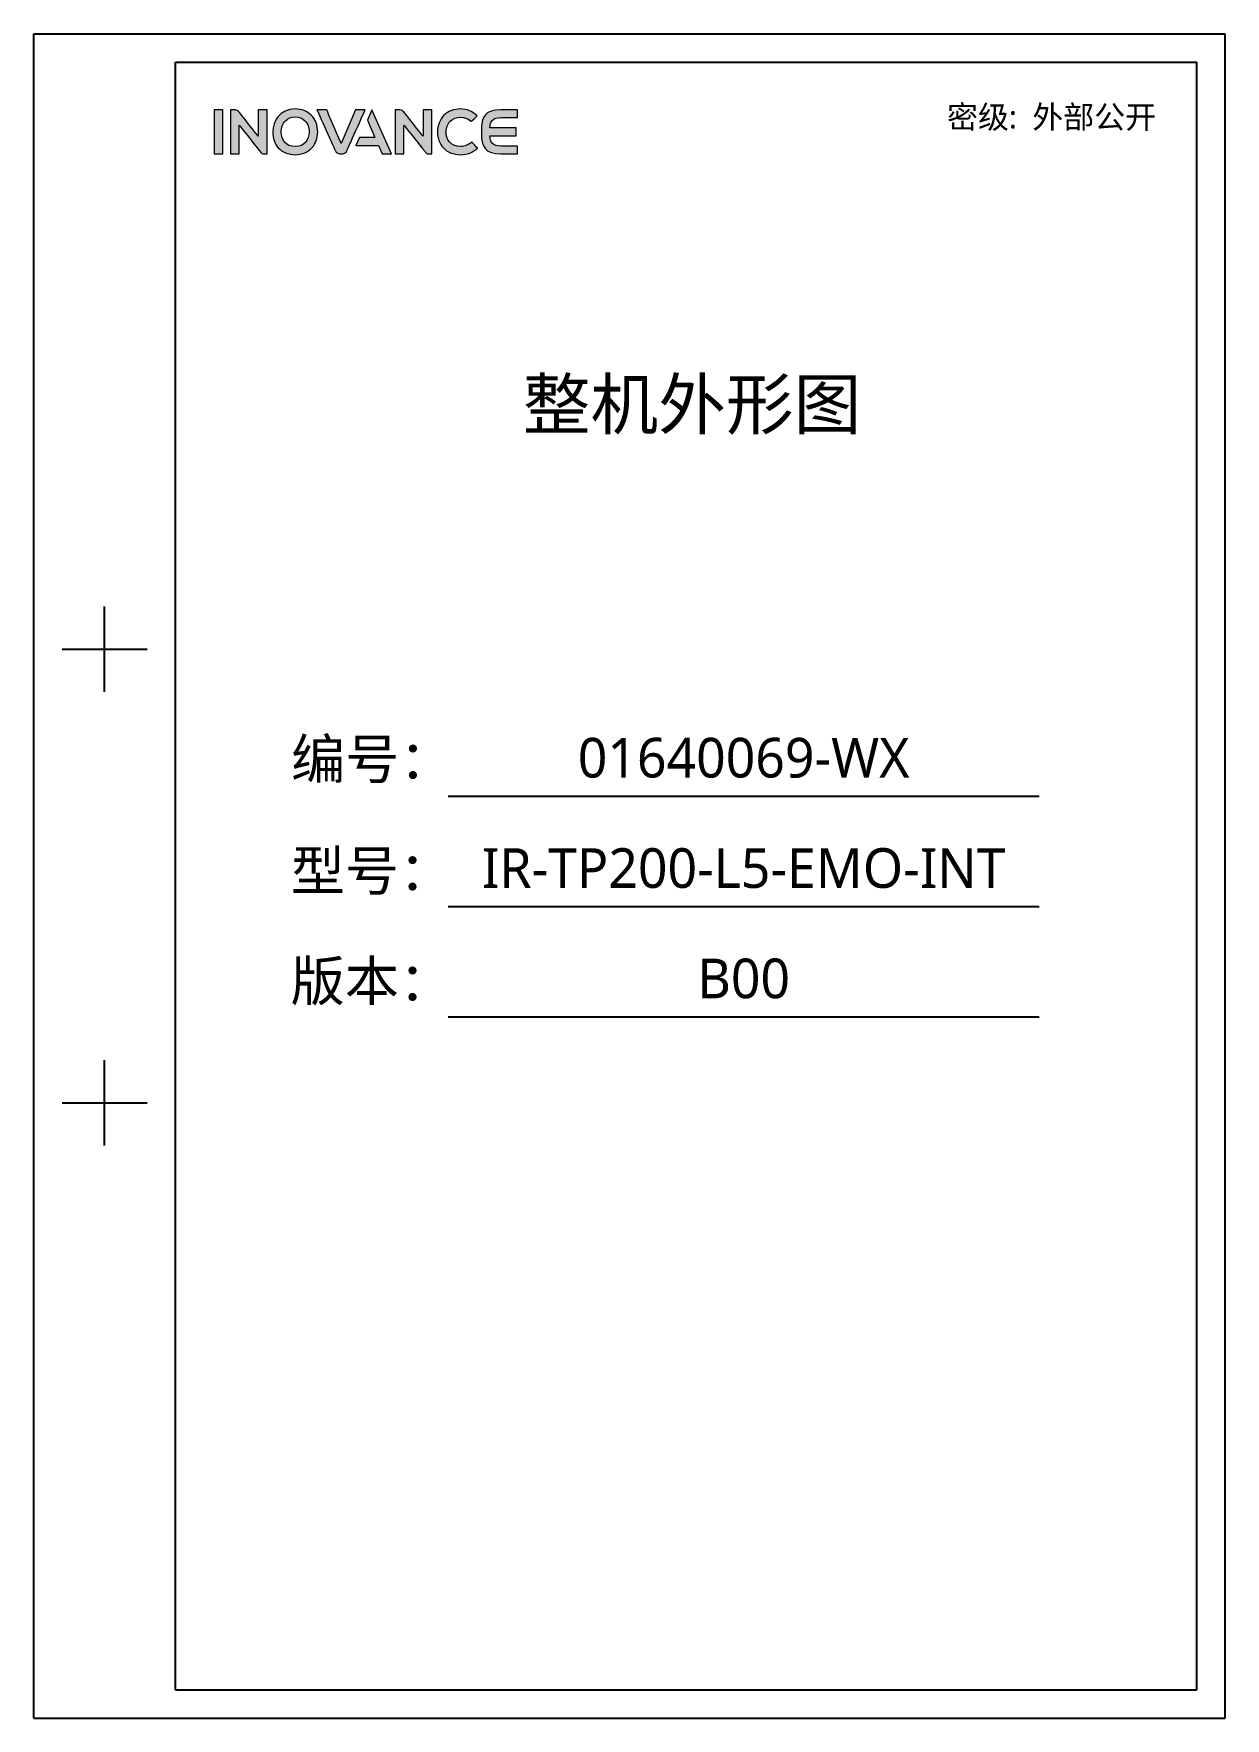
# Model space of a CAD drawing. Header units: millimetres. Extents: x 7426 to 8300, y 123 to 421.
# Drawn here: x 7426 to 7636, y 123.2 to 420.3 of the extents above; entities that cross this region are included whole.
import ezdxf
from ezdxf.enums import TextEntityAlignment as Align

# ---------------------------------------------------------------- set-up
doc = ezdxf.new("R2010")
doc.units = ezdxf.units.MM
doc.layers.add('logo-蓝色', color=7, linetype='Continuous', true_color=0x008ccf)
doc.layers.add('多重引线', color=7, linetype='Continuous')
doc.layers.add('模板', color=7, linetype='Continuous')
doc.styles.add('微软雅黑', font='msyh.ttc')

# ---------------------------------------------------------------- blocks, each defined once
blk = doc.blocks.new('封面')
at = {"layer": 'logo-蓝色'}
h = blk.add_hatch(color=256, dxfattribs=at)
h.dxf.hatch_style = 1
edge = h.paths.add_edge_path(flags=16)
edge.add_spline(control_points=[(7470.34, 404.95), (7470.77, 405.4), (7471.36, 405.62), (7472.07, 405.62), (7472.07, 405.62), (7472.78, 405.62), (7473.36, 405.4), (7473.79, 404.96), (7473.79, 404.96), (7474.27, 404.48), (7474.53, 403.74), (7474.52, 402.95), (7474.52, 402.95), (7474.5, 401.71), (7473.85, 400.39), (7472.07, 400.39), (7472.07, 400.39), (7470.31, 400.39), (7469.64, 401.7), (7469.61, 402.94), (7469.61, 402.94), (7469.59, 403.72), (7469.86, 404.46), (7470.34, 404.95)], knot_values=[0, 0, 0, 0, 0.166667, 0.166667, 0.166667, 0.166667, 0.333333, 0.333333, 0.333333, 0.333333, 0.5, 0.5, 0.5, 0.5, 0.666667, 0.666667, 0.666667, 0.666667, 0.833333, 0.833333, 0.833333, 0.833333, 1, 1, 1, 1], degree=3, periodic=0)
edge = h.paths.add_edge_path()
edge.add_spline(control_points=[(7472.07, 407.03), (7469.34, 407.03), (7468.1, 404.92), (7468.1, 402.96), (7468.1, 402.96), (7468.1, 401.89), (7468.44, 400.91), (7469.07, 400.2), (7469.07, 400.2), (7469.78, 399.4), (7470.82, 398.97), (7472.07, 398.97), (7472.07, 398.97), (7473.32, 398.97), (7474.36, 399.4), (7475.07, 400.22), (7475.07, 400.22), (7475.68, 400.93), (7476.03, 401.91), (7476.04, 402.97), (7476.04, 402.97), (7476.05, 404.11), (7475.64, 405.19), (7474.9, 405.93), (7474.9, 405.93), (7474.19, 406.65), (7473.21, 407.03), (7472.07, 407.03)], knot_values=[0, 0, 0, 0, 0.142857, 0.142857, 0.142857, 0.142857, 0.285714, 0.285714, 0.285714, 0.285714, 0.428571, 0.428571, 0.428571, 0.428571, 0.571429, 0.571429, 0.571429, 0.571429, 0.714286, 0.714286, 0.714286, 0.714286, 0.857143, 0.857143, 0.857143, 0.857143, 1, 1, 1, 1], degree=3, periodic=0)
h = blk.add_hatch(color=256, dxfattribs=at)
h.dxf.hatch_style = 1
edge = h.paths.add_edge_path()
edge.add_spline(control_points=[(7503.14, 401.18), (7502.67, 400.71), (7501.95, 400.42), (7501.25, 400.42), (7501.25, 400.42), (7499.37, 400.42), (7498.68, 401.73), (7498.67, 402.96), (7498.67, 402.96), (7498.67, 403.7), (7498.93, 404.39), (7499.4, 404.86), (7499.4, 404.86), (7499.85, 405.32), (7500.5, 405.56), (7501.25, 405.56), (7501.25, 405.56), (7501.95, 405.56), (7502.6, 405.31), (7503.06, 404.85), (7503.06, 404.85), (7503.06, 404.85), (7503.1, 404.82), (7503.1, 404.82), (7503.1, 404.82), (7503.1, 404.82), (7504.13, 405.82), (7504.13, 405.82), (7504.13, 405.82), (7504.13, 405.82), (7504.09, 405.85), (7504.09, 405.85), (7504.09, 405.85), (7503.31, 406.62), (7502.33, 407.03), (7501.25, 407.03), (7501.25, 407.03), (7500.05, 407.03), (7499.03, 406.64), (7498.3, 405.91), (7498.3, 405.91), (7497.57, 405.17), (7497.15, 404.1), (7497.16, 402.96), (7497.16, 402.96), (7497.16, 401.89), (7497.51, 400.91), (7498.13, 400.21), (7498.13, 400.21), (7498.86, 399.4), (7499.94, 398.97), (7501.25, 398.97), (7501.25, 398.97), (7502.41, 398.97), (7503.43, 399.37), (7504.19, 400.12), (7504.19, 400.12), (7504.19, 400.12), (7504.22, 400.15), (7504.22, 400.15), (7504.22, 400.15), (7504.22, 400.15), (7503.18, 401.21), (7503.18, 401.21), (7503.18, 401.21), (7503.18, 401.21), (7503.14, 401.18), (7503.14, 401.18)], knot_values=[0, 0, 0, 0, 0.058824, 0.058824, 0.058824, 0.058824, 0.117647, 0.117647, 0.117647, 0.117647, 0.176471, 0.176471, 0.176471, 0.176471, 0.235294, 0.235294, 0.235294, 0.235294, 0.294118, 0.294118, 0.294118, 0.294118, 0.352941, 0.352941, 0.352941, 0.352941, 0.411765, 0.411765, 0.411765, 0.411765, 0.470588, 0.470588, 0.470588, 0.470588, 0.529412, 0.529412, 0.529412, 0.529412, 0.588235, 0.588235, 0.588235, 0.588235, 0.647059, 0.647059, 0.647059, 0.647059, 0.705882, 0.705882, 0.705882, 0.705882, 0.764706, 0.764706, 0.764706, 0.764706, 0.823529, 0.823529, 0.823529, 0.823529, 0.882353, 0.882353, 0.882353, 0.882353, 0.941176, 0.941176, 0.941176, 0.941176, 1, 1, 1, 1], degree=3, periodic=0)
h = blk.add_hatch(color=256, dxfattribs=at)
h.dxf.hatch_style = 1
edge = h.paths.add_edge_path()
edge.add_spline(control_points=[(7457.76, 399.14), (7457.76, 399.14), (7459.29, 399.14), (7459.29, 399.14), (7459.29, 399.14), (7459.29, 399.14), (7459.29, 406.87), (7459.29, 406.87), (7459.29, 406.87), (7459.29, 406.87), (7457.76, 406.87), (7457.76, 406.87), (7457.76, 406.87), (7457.76, 406.87), (7457.76, 399.14), (7457.76, 399.14)], knot_values=[0, 0, 0, 0, 0.25, 0.25, 0.25, 0.25, 0.5, 0.5, 0.5, 0.5, 0.75, 0.75, 0.75, 0.75, 1, 1, 1, 1], degree=3, periodic=1)
h = blk.add_hatch(color=256, dxfattribs=at)
h.dxf.hatch_style = 1
edge = h.paths.add_edge_path()
edge.add_spline(control_points=[(7465.57, 406.87), (7465.57, 406.87), (7465.57, 402.22), (7465.57, 402.22), (7465.57, 402.22), (7465.57, 402.22), (7462.15, 406.53), (7462.15, 406.53), (7462.15, 406.53), (7462, 406.73), (7461.76, 406.86), (7461.49, 406.86), (7461.49, 406.86), (7461.49, 406.86), (7460.66, 406.86), (7460.66, 406.86), (7460.66, 406.86), (7460.66, 406.86), (7460.66, 399.13), (7460.66, 399.13), (7460.66, 399.13), (7460.66, 399.13), (7462.19, 399.13), (7462.19, 399.13), (7462.19, 399.13), (7462.19, 399.13), (7462.19, 404.19), (7462.19, 404.19), (7462.19, 404.19), (7462.19, 404.19), (7466.02, 399.36), (7466.02, 399.36), (7466.02, 399.36), (7466.13, 399.22), (7466.31, 399.13), (7466.5, 399.13), (7466.5, 399.13), (7466.5, 399.13), (7467.1, 399.13), (7467.1, 399.13), (7467.1, 399.13), (7467.1, 399.13), (7467.1, 406.87), (7467.1, 406.87), (7467.1, 406.87), (7467.1, 406.87), (7465.57, 406.87), (7465.57, 406.87)], knot_values=[0, 0, 0, 0, 0.083333, 0.083333, 0.083333, 0.083333, 0.166667, 0.166667, 0.166667, 0.166667, 0.25, 0.25, 0.25, 0.25, 0.333333, 0.333333, 0.333333, 0.333333, 0.416667, 0.416667, 0.416667, 0.416667, 0.5, 0.5, 0.5, 0.5, 0.583333, 0.583333, 0.583333, 0.583333, 0.666667, 0.666667, 0.666667, 0.666667, 0.75, 0.75, 0.75, 0.75, 0.833333, 0.833333, 0.833333, 0.833333, 0.916667, 0.916667, 0.916667, 0.916667, 1, 1, 1, 1], degree=3, periodic=1)
h = blk.add_hatch(color=256, dxfattribs=at)
h.dxf.hatch_style = 1
edge = h.paths.add_edge_path()
edge.add_spline(control_points=[(7482.69, 406.87), (7482.69, 406.87), (7480.16, 400.96), (7480.16, 400.96), (7480.16, 400.96), (7480.16, 400.96), (7477.63, 406.87), (7477.63, 406.87), (7477.63, 406.87), (7477.63, 406.87), (7475.91, 406.87), (7475.91, 406.87), (7475.91, 406.87), (7475.91, 406.87), (7479.16, 399.63), (7479.16, 399.63), (7479.16, 399.63), (7479.29, 399.34), (7479.58, 399.14), (7479.92, 399.14), (7479.92, 399.14), (7479.92, 399.14), (7479.92, 399.14), (7479.92, 399.14), (7479.92, 399.14), (7479.92, 399.14), (7480.39, 399.14), (7480.39, 399.14), (7480.39, 399.14), (7480.39, 399.14), (7480.4, 399.14), (7480.4, 399.14), (7480.4, 399.14), (7480.74, 399.14), (7481.03, 399.34), (7481.16, 399.63), (7481.16, 399.63), (7481.16, 399.63), (7484.41, 406.87), (7484.41, 406.87), (7484.41, 406.87), (7484.41, 406.87), (7482.69, 406.87), (7482.69, 406.87)], knot_values=[0, 0, 0, 0, 0.090909, 0.090909, 0.090909, 0.090909, 0.181818, 0.181818, 0.181818, 0.181818, 0.272727, 0.272727, 0.272727, 0.272727, 0.363636, 0.363636, 0.363636, 0.363636, 0.454545, 0.454545, 0.454545, 0.454545, 0.545455, 0.545455, 0.545455, 0.545455, 0.636364, 0.636364, 0.636364, 0.636364, 0.727273, 0.727273, 0.727273, 0.727273, 0.818182, 0.818182, 0.818182, 0.818182, 0.909091, 0.909091, 0.909091, 0.909091, 1, 1, 1, 1], degree=3, periodic=1)
h = blk.add_hatch(color=256, dxfattribs=at)
h.dxf.hatch_style = 1
edge = h.paths.add_edge_path()
edge.add_spline(control_points=[(7485.6, 406.87), (7485.6, 406.87), (7484.79, 405.07), (7484.79, 405.07), (7484.79, 405.07), (7484.79, 405.07), (7486.12, 402.01), (7486.12, 402.01), (7486.12, 402.01), (7486.12, 402.01), (7483.42, 402.01), (7483.42, 402.01), (7483.42, 402.01), (7483.42, 402.01), (7482.77, 400.57), (7482.77, 400.57), (7482.77, 400.57), (7482.77, 400.57), (7486.74, 400.57), (7486.74, 400.57), (7486.74, 400.57), (7486.74, 400.57), (7487.39, 399.14), (7487.39, 399.14), (7487.39, 399.14), (7487.39, 399.14), (7489.07, 399.14), (7489.07, 399.14), (7489.07, 399.14), (7489.07, 399.14), (7485.6, 406.87), (7485.6, 406.87)], knot_values=[0, 0, 0, 0, 0.125, 0.125, 0.125, 0.125, 0.25, 0.25, 0.25, 0.25, 0.375, 0.375, 0.375, 0.375, 0.5, 0.5, 0.5, 0.5, 0.625, 0.625, 0.625, 0.625, 0.75, 0.75, 0.75, 0.75, 0.875, 0.875, 0.875, 0.875, 1, 1, 1, 1], degree=3, periodic=1)
h = blk.add_hatch(color=256, dxfattribs=at)
h.dxf.hatch_style = 1
edge = h.paths.add_edge_path()
edge.add_spline(control_points=[(7494.62, 406.87), (7494.62, 406.87), (7494.62, 402.22), (7494.62, 402.22), (7494.62, 402.22), (7494.62, 402.22), (7491.2, 406.53), (7491.2, 406.53), (7491.2, 406.53), (7491.05, 406.73), (7490.81, 406.86), (7490.54, 406.86), (7490.54, 406.86), (7490.54, 406.86), (7489.71, 406.86), (7489.71, 406.86), (7489.71, 406.86), (7489.71, 406.86), (7489.71, 399.13), (7489.71, 399.13), (7489.71, 399.13), (7489.71, 399.13), (7491.24, 399.13), (7491.24, 399.13), (7491.24, 399.13), (7491.24, 399.13), (7491.24, 404.19), (7491.24, 404.19), (7491.24, 404.19), (7491.24, 404.19), (7495.07, 399.36), (7495.07, 399.36), (7495.07, 399.36), (7495.18, 399.22), (7495.36, 399.13), (7495.55, 399.13), (7495.55, 399.13), (7495.55, 399.13), (7496.15, 399.13), (7496.15, 399.13), (7496.15, 399.13), (7496.15, 399.13), (7496.15, 406.87), (7496.15, 406.87), (7496.15, 406.87), (7496.15, 406.87), (7494.62, 406.87), (7494.62, 406.87)], knot_values=[0, 0, 0, 0, 0.083333, 0.083333, 0.083333, 0.083333, 0.166667, 0.166667, 0.166667, 0.166667, 0.25, 0.25, 0.25, 0.25, 0.333333, 0.333333, 0.333333, 0.333333, 0.416667, 0.416667, 0.416667, 0.416667, 0.5, 0.5, 0.5, 0.5, 0.583333, 0.583333, 0.583333, 0.583333, 0.666667, 0.666667, 0.666667, 0.666667, 0.75, 0.75, 0.75, 0.75, 0.833333, 0.833333, 0.833333, 0.833333, 0.916667, 0.916667, 0.916667, 0.916667, 1, 1, 1, 1], degree=3, periodic=1)
h = blk.add_hatch(color=256, dxfattribs=at)
h.dxf.hatch_style = 1
edge = h.paths.add_edge_path()
edge.add_spline(control_points=[(7508.37, 405.52), (7508.37, 405.52), (7511.26, 405.52), (7511.26, 405.52), (7511.26, 405.52), (7511.26, 405.52), (7511.26, 406.87), (7511.26, 406.87), (7511.26, 406.87), (7511.26, 406.87), (7508.33, 406.87), (7508.33, 406.87), (7508.33, 406.87), (7505.63, 406.87), (7504.89, 405.84), (7504.89, 403.1), (7504.89, 403.1), (7504.89, 403.1), (7504.89, 403), (7504.89, 403), (7504.89, 403), (7504.89, 403), (7504.89, 403), (7504.89, 403), (7504.89, 403), (7504.89, 403), (7504.89, 403), (7504.89, 403), (7504.89, 403), (7504.89, 403), (7504.89, 403), (7504.89, 403), (7504.89, 403), (7504.89, 403), (7504.89, 402.9), (7504.89, 402.9), (7504.89, 402.9), (7504.89, 400.16), (7505.63, 399.13), (7508.33, 399.13), (7508.33, 399.13), (7508.33, 399.13), (7511.26, 399.13), (7511.26, 399.13), (7511.26, 399.13), (7511.26, 399.13), (7511.26, 400.48), (7511.26, 400.48), (7511.26, 400.48), (7511.26, 400.48), (7508.37, 400.48), (7508.37, 400.48), (7508.37, 400.48), (7507.65, 400.48), (7507.12, 400.61), (7506.79, 400.98), (7506.79, 400.98), (7506.53, 401.27), (7506.41, 401.74), (7506.38, 402.28), (7506.38, 402.28), (7506.38, 402.28), (7511.01, 402.28), (7511.01, 402.28), (7511.01, 402.28), (7511.01, 402.28), (7511.01, 403), (7511.01, 403), (7511.01, 403), (7511.01, 403), (7511.01, 403.72), (7511.01, 403.72), (7511.01, 403.72), (7511.01, 403.72), (7506.38, 403.72), (7506.38, 403.72), (7506.38, 403.72), (7506.41, 404.26), (7506.53, 404.72), (7506.79, 405.02), (7506.79, 405.02), (7507.12, 405.39), (7507.65, 405.52), (7508.37, 405.52)], knot_values=[0, 0, 0, 0, 0.047619, 0.047619, 0.047619, 0.047619, 0.095238, 0.095238, 0.095238, 0.095238, 0.142857, 0.142857, 0.142857, 0.142857, 0.190476, 0.190476, 0.190476, 0.190476, 0.238095, 0.238095, 0.238095, 0.238095, 0.285714, 0.285714, 0.285714, 0.285714, 0.333333, 0.333333, 0.333333, 0.333333, 0.380952, 0.380952, 0.380952, 0.380952, 0.428571, 0.428571, 0.428571, 0.428571, 0.47619, 0.47619, 0.47619, 0.47619, 0.52381, 0.52381, 0.52381, 0.52381, 0.571429, 0.571429, 0.571429, 0.571429, 0.619048, 0.619048, 0.619048, 0.619048, 0.666667, 0.666667, 0.666667, 0.666667, 0.714286, 0.714286, 0.714286, 0.714286, 0.761905, 0.761905, 0.761905, 0.761905, 0.809524, 0.809524, 0.809524, 0.809524, 0.857143, 0.857143, 0.857143, 0.857143, 0.904762, 0.904762, 0.904762, 0.904762, 0.952381, 0.952381, 0.952381, 0.952381, 1, 1, 1, 1], degree=3, periodic=0)
at = {"linetype": 'Continuous'}
for p, q in [((7425.97, 420.31), (7636.03, 420.31)), ((7425.97, 123.22), (7425.97, 420.31)), ((7636.03, 123.22), (7636.03, 420.31)), ((7450.98, 415.3), (7631.03, 415.3)), ((7450.98, 128.22), (7450.98, 415.3)), ((7631.03, 128.22), (7631.03, 415.3)), ((7438.48, 304.27), (7438.48, 319.28)), ((7430.98, 311.78), (7445.98, 311.78)), ((7499.01, 285.86), (7603.25, 285.86)), ((7499.01, 266.4), (7603.25, 266.4)), ((7499.01, 246.94), (7603.25, 246.94)), ((7438.48, 224.25), (7438.48, 239.26)), ((7430.98, 231.75), (7445.98, 231.75)), ((7450.98, 128.22), (7631.03, 128.22)), ((7425.97, 123.22), (7636.03, 123.22))]:
    blk.add_line(p, q, dxfattribs=at)
at = {"layer": 'logo-蓝色', "lineweight": 9}
for points in [[(7472.07, 407.03), (7469.34, 407.03), (7468.1, 404.92), (7468.1, 402.96)], [(7465.57, 406.87), (7465.57, 406.87), (7465.57, 402.22), (7465.57, 402.22)], [(7470.34, 404.95), (7470.77, 405.4), (7471.36, 405.62), (7472.07, 405.62)], [(7482.69, 406.87), (7482.69, 406.87), (7480.16, 400.96), (7480.16, 400.96)], [(7485.6, 406.87), (7485.6, 406.87), (7484.79, 405.07), (7484.79, 405.07)], [(7494.62, 406.87), (7494.62, 406.87), (7494.62, 402.22), (7494.62, 402.22)], [(7508.37, 405.52), (7508.37, 405.52), (7511.26, 405.52), (7511.26, 405.52)], [(7457.76, 399.14), (7457.76, 399.14), (7459.29, 399.14), (7459.29, 399.14)]]:
    blk.add_open_spline(points, degree=3, dxfattribs=at)
for points, knots in [([(7474.9, 405.93), (7474.9, 405.93), (7474.19, 406.65), (7473.21, 407.03), (7472.07, 407.03)], [0.8571429, 0.8571429, 0.8571429, 0.8571429, 0.8571429, 1, 1, 1, 1]), ([(7504.09, 405.85), (7504.09, 405.85), (7503.31, 406.62), (7502.33, 407.03), (7501.25, 407.03), (7501.25, 407.03), (7500.05, 407.03), (7499.03, 406.64), (7498.3, 405.91)], [0.4705882, 0.4705882, 0.4705882, 0.4705882, 0.4705882, 0.5294118, 0.5294118, 0.5294118, 0.5294118, 0.5882353, 0.5882353, 0.5882353, 0.5882353]), ([(7459.29, 406.87), (7459.29, 406.87), (7459.29, 406.87), (7457.76, 406.87), (7457.76, 406.87)], [0.5, 0.5, 0.5, 0.5, 0.5, 0.75, 0.75, 0.75, 0.75]), ([(7457.76, 406.87), (7457.76, 406.87), (7457.76, 406.87), (7457.76, 399.14), (7457.76, 399.14)], [0.75, 0.75, 0.75, 0.75, 0.75, 1, 1, 1, 1]), ([(7459.29, 399.14), (7459.29, 399.14), (7459.29, 399.14), (7459.29, 406.87), (7459.29, 406.87)], [0.25, 0.25, 0.25, 0.25, 0.25, 0.5, 0.5, 0.5, 0.5]), ([(7461.49, 406.86), (7461.49, 406.86), (7461.49, 406.86), (7460.66, 406.86), (7460.66, 406.86)], [0.25, 0.25, 0.25, 0.25, 0.25000001, 0.33333333, 0.33333333, 0.33333333, 0.33333333]), ([(7460.66, 406.86), (7460.66, 406.86), (7460.66, 406.86), (7460.66, 399.13), (7460.66, 399.13)], [0.33333333, 0.33333333, 0.33333333, 0.33333333, 0.33333334, 0.41666667, 0.41666667, 0.41666667, 0.41666667]), ([(7462.15, 406.53), (7462.15, 406.53), (7462, 406.73), (7461.76, 406.86), (7461.49, 406.86)], [0.16666667, 0.16666667, 0.16666667, 0.16666667, 0.16666668, 0.25, 0.25, 0.25, 0.25]), ([(7465.57, 402.22), (7465.57, 402.22), (7465.57, 402.22), (7462.15, 406.53), (7462.15, 406.53)], [0.08333333, 0.08333333, 0.08333333, 0.08333333, 0.08333334, 0.16666667, 0.16666667, 0.16666667, 0.16666667]), ([(7462.19, 399.13), (7462.19, 399.13), (7462.19, 399.13), (7462.19, 404.19), (7462.19, 404.19)], [0.5, 0.5, 0.5, 0.5, 0.50000001, 0.58333333, 0.58333333, 0.58333333, 0.58333333]), ([(7462.19, 404.19), (7462.19, 404.19), (7462.19, 404.19), (7466.02, 399.36), (7466.02, 399.36)], [0.58333333, 0.58333333, 0.58333333, 0.58333333, 0.58333334, 0.66666667, 0.66666667, 0.66666667, 0.66666667]), ([(7467.1, 406.87), (7467.1, 406.87), (7467.1, 406.87), (7465.57, 406.87), (7465.57, 406.87)], [0.91666667, 0.91666667, 0.91666667, 0.91666667, 0.91666668, 1, 1, 1, 1]), ([(7467.1, 399.13), (7467.1, 399.13), (7467.1, 399.13), (7467.1, 406.87), (7467.1, 406.87)], [0.83333333, 0.83333333, 0.83333333, 0.83333333, 0.83333334, 0.91666667, 0.91666667, 0.91666667, 0.91666667]), ([(7469.61, 402.94), (7469.61, 402.94), (7469.59, 403.72), (7469.86, 404.46), (7470.34, 404.95)], [0.8333333, 0.8333333, 0.8333333, 0.8333333, 0.8333333, 1, 1, 1, 1]), ([(7472.07, 405.62), (7472.07, 405.62), (7472.78, 405.62), (7473.36, 405.4), (7473.79, 404.96)], [0.1666667, 0.1666667, 0.1666667, 0.1666667, 0.1666667, 0.3333333, 0.3333333, 0.3333333, 0.3333333]), ([(7473.79, 404.96), (7473.79, 404.96), (7474.27, 404.48), (7474.53, 403.74), (7474.52, 402.95)], [0.3333333, 0.3333333, 0.3333333, 0.3333333, 0.3333333, 0.5, 0.5, 0.5, 0.5]), ([(7476.04, 402.97), (7476.04, 402.97), (7476.05, 404.11), (7475.64, 405.19), (7474.9, 405.93)], [0.7142857, 0.7142857, 0.7142857, 0.7142857, 0.7142857, 0.8571429, 0.8571429, 0.8571429, 0.8571429]), ([(7477.63, 406.87), (7477.63, 406.87), (7477.63, 406.87), (7475.91, 406.87), (7475.91, 406.87)], [0.18181818, 0.18181818, 0.18181818, 0.18181818, 0.18181819, 0.27272727, 0.27272727, 0.27272727, 0.27272727]), ([(7475.91, 406.87), (7475.91, 406.87), (7475.91, 406.87), (7479.16, 399.63), (7479.16, 399.63)], [0.27272727, 0.27272727, 0.27272727, 0.27272727, 0.27272728, 0.36363636, 0.36363636, 0.36363636, 0.36363636]), ([(7480.16, 400.96), (7480.16, 400.96), (7480.16, 400.96), (7477.63, 406.87), (7477.63, 406.87)], [0.09090909, 0.09090909, 0.09090909, 0.09090909, 0.0909091, 0.18181818, 0.18181818, 0.18181818, 0.18181818]), ([(7481.16, 399.63), (7481.16, 399.63), (7481.16, 399.63), (7484.41, 406.87), (7484.41, 406.87)], [0.81818182, 0.81818182, 0.81818182, 0.81818182, 0.81818183, 0.90909091, 0.90909091, 0.90909091, 0.90909091]), ([(7484.41, 406.87), (7484.41, 406.87), (7484.41, 406.87), (7482.69, 406.87), (7482.69, 406.87)], [0.90909091, 0.90909091, 0.90909091, 0.90909091, 0.90909092, 1, 1, 1, 1]), ([(7484.79, 405.07), (7484.79, 405.07), (7484.79, 405.07), (7486.12, 402.01), (7486.12, 402.01)], [0.125, 0.125, 0.125, 0.125, 0.125, 0.25, 0.25, 0.25, 0.25]), ([(7489.07, 399.14), (7489.07, 399.14), (7489.07, 399.14), (7485.6, 406.87), (7485.6, 406.87)], [0.875, 0.875, 0.875, 0.875, 0.875, 1, 1, 1, 1]), ([(7490.54, 406.86), (7490.54, 406.86), (7490.54, 406.86), (7489.71, 406.86), (7489.71, 406.86)], [0.25, 0.25, 0.25, 0.25, 0.25000001, 0.33333333, 0.33333333, 0.33333333, 0.33333333]), ([(7489.71, 406.86), (7489.71, 406.86), (7489.71, 406.86), (7489.71, 399.13), (7489.71, 399.13)], [0.33333333, 0.33333333, 0.33333333, 0.33333333, 0.33333334, 0.41666667, 0.41666667, 0.41666667, 0.41666667]), ([(7491.2, 406.53), (7491.2, 406.53), (7491.05, 406.73), (7490.81, 406.86), (7490.54, 406.86)], [0.16666667, 0.16666667, 0.16666667, 0.16666667, 0.16666668, 0.25, 0.25, 0.25, 0.25]), ([(7494.62, 402.22), (7494.62, 402.22), (7494.62, 402.22), (7491.2, 406.53), (7491.2, 406.53)], [0.08333333, 0.08333333, 0.08333333, 0.08333333, 0.08333334, 0.16666667, 0.16666667, 0.16666667, 0.16666667]), ([(7491.24, 399.13), (7491.24, 399.13), (7491.24, 399.13), (7491.24, 404.19), (7491.24, 404.19)], [0.5, 0.5, 0.5, 0.5, 0.50000001, 0.58333333, 0.58333333, 0.58333333, 0.58333333]), ([(7491.24, 404.19), (7491.24, 404.19), (7491.24, 404.19), (7495.07, 399.36), (7495.07, 399.36)], [0.58333333, 0.58333333, 0.58333333, 0.58333333, 0.58333334, 0.66666667, 0.66666667, 0.66666667, 0.66666667]), ([(7496.15, 406.87), (7496.15, 406.87), (7496.15, 406.87), (7494.62, 406.87), (7494.62, 406.87)], [0.91666667, 0.91666667, 0.91666667, 0.91666667, 0.91666668, 1, 1, 1, 1]), ([(7496.15, 399.13), (7496.15, 399.13), (7496.15, 399.13), (7496.15, 406.87), (7496.15, 406.87)], [0.83333333, 0.83333333, 0.83333333, 0.83333333, 0.83333334, 0.91666667, 0.91666667, 0.91666667, 0.91666667]), ([(7498.3, 405.91), (7498.3, 405.91), (7497.57, 405.17), (7497.15, 404.1), (7497.16, 402.96)], [0.58823529, 0.58823529, 0.58823529, 0.58823529, 0.5882353, 0.64705882, 0.64705882, 0.64705882, 0.64705882]), ([(7498.67, 402.96), (7498.67, 402.96), (7498.67, 403.7), (7498.93, 404.39), (7499.4, 404.86)], [0.11764706, 0.11764706, 0.11764706, 0.11764706, 0.11764707, 0.17647059, 0.17647059, 0.17647059, 0.17647059]), ([(7499.4, 404.86), (7499.4, 404.86), (7499.85, 405.32), (7500.5, 405.56), (7501.25, 405.56)], [0.17647059, 0.17647059, 0.17647059, 0.17647059, 0.1764706, 0.23529412, 0.23529412, 0.23529412, 0.23529412]), ([(7501.25, 405.56), (7501.25, 405.56), (7501.95, 405.56), (7502.6, 405.31), (7503.06, 404.85)], [0.23529412, 0.23529412, 0.23529412, 0.23529412, 0.23529413, 0.29411765, 0.29411765, 0.29411765, 0.29411765]), ([(7503.06, 404.85), (7503.06, 404.85), (7503.06, 404.85), (7503.1, 404.82), (7503.1, 404.82)], [0.29411765, 0.29411765, 0.29411765, 0.29411765, 0.29411766, 0.35294118, 0.35294118, 0.35294118, 0.35294118]), ([(7503.1, 404.82), (7503.1, 404.82), (7503.1, 404.82), (7504.13, 405.82), (7504.13, 405.82)], [0.35294118, 0.35294118, 0.35294118, 0.35294118, 0.35294119, 0.41176471, 0.41176471, 0.41176471, 0.41176471]), ([(7504.13, 405.82), (7504.13, 405.82), (7504.13, 405.82), (7504.09, 405.85), (7504.09, 405.85)], [0.41176471, 0.41176471, 0.41176471, 0.41176471, 0.41176472, 0.47058824, 0.47058824, 0.47058824, 0.47058824]), ([(7508.33, 406.87), (7508.33, 406.87), (7505.63, 406.87), (7504.89, 405.84), (7504.89, 403.1)], [0.14285714, 0.14285714, 0.14285714, 0.14285714, 0.14285715, 0.19047619, 0.19047619, 0.19047619, 0.19047619]), ([(7506.38, 403.72), (7506.38, 403.72), (7506.41, 404.26), (7506.53, 404.72), (7506.79, 405.02)], [0.9047619, 0.9047619, 0.9047619, 0.9047619, 0.90476191, 0.95238095, 0.95238095, 0.95238095, 0.95238095]), ([(7506.79, 405.02), (7506.79, 405.02), (7507.12, 405.39), (7507.65, 405.52), (7508.37, 405.52)], [0.95238095, 0.95238095, 0.95238095, 0.95238095, 0.95238096, 1, 1, 1, 1]), ([(7511.26, 406.87), (7511.26, 406.87), (7511.26, 406.87), (7508.33, 406.87), (7508.33, 406.87)], [0.0952381, 0.0952381, 0.0952381, 0.0952381, 0.09523811, 0.14285714, 0.14285714, 0.14285714, 0.14285714]), ([(7511.26, 405.52), (7511.26, 405.52), (7511.26, 405.52), (7511.26, 406.87), (7511.26, 406.87)], [0.04761905, 0.04761905, 0.04761905, 0.04761905, 0.04761906, 0.0952381, 0.0952381, 0.0952381, 0.0952381]), ([(7468.1, 402.96), (7468.1, 402.96), (7468.1, 401.89), (7468.44, 400.91), (7469.07, 400.2)], [0.1428571, 0.1428571, 0.1428571, 0.1428571, 0.1428572, 0.2857143, 0.2857143, 0.2857143, 0.2857143]), ([(7474.52, 402.95), (7474.52, 402.95), (7474.5, 401.71), (7473.85, 400.39), (7472.07, 400.39), (7472.07, 400.39), (7470.31, 400.39), (7469.64, 401.7), (7469.61, 402.94)], [0.5, 0.5, 0.5, 0.5, 0.5, 0.6666667, 0.6666667, 0.6666667, 0.6666667, 0.8333333, 0.8333333, 0.8333333, 0.8333333]), ([(7475.07, 400.22), (7475.07, 400.22), (7475.68, 400.93), (7476.03, 401.91), (7476.04, 402.97)], [0.5714286, 0.5714286, 0.5714286, 0.5714286, 0.5714286, 0.7142857, 0.7142857, 0.7142857, 0.7142857]), ([(7483.42, 402.01), (7483.42, 402.01), (7483.42, 402.01), (7482.77, 400.57), (7482.77, 400.57)], [0.375, 0.375, 0.375, 0.375, 0.375, 0.5, 0.5, 0.5, 0.5]), ([(7486.12, 402.01), (7486.12, 402.01), (7486.12, 402.01), (7483.42, 402.01), (7483.42, 402.01)], [0.25, 0.25, 0.25, 0.25, 0.25, 0.375, 0.375, 0.375, 0.375]), ([(7497.16, 402.96), (7497.16, 402.96), (7497.16, 401.89), (7497.51, 400.91), (7498.13, 400.21)], [0.64705882, 0.64705882, 0.64705882, 0.64705882, 0.64705883, 0.70588235, 0.70588235, 0.70588235, 0.70588235]), ([(7503.14, 401.18), (7502.67, 400.71), (7501.95, 400.42), (7501.25, 400.42), (7501.25, 400.42), (7499.37, 400.42), (7498.68, 401.73), (7498.67, 402.96)], [0, 0, 0, 0, 0.0588235, 0.0588235, 0.0588235, 0.0588235, 0.1176471, 0.1176471, 0.1176471, 0.1176471]), ([(7503.18, 401.21), (7503.18, 401.21), (7503.18, 401.21), (7503.14, 401.18), (7503.14, 401.18)], [0.94117647, 0.94117647, 0.94117647, 0.94117647, 0.94117648, 1, 1, 1, 1]), ([(7504.22, 400.15), (7504.22, 400.15), (7504.22, 400.15), (7503.18, 401.21), (7503.18, 401.21)], [0.88235294, 0.88235294, 0.88235294, 0.88235294, 0.88235295, 0.94117647, 0.94117647, 0.94117647, 0.94117647]), ([(7504.89, 403.1), (7504.89, 403.1), (7504.89, 403.1), (7504.89, 403), (7504.89, 403)], [0.19047619, 0.19047619, 0.19047619, 0.19047619, 0.1904762, 0.23809524, 0.23809524, 0.23809524, 0.23809524]), ([(7504.89, 403), (7504.89, 403), (7504.89, 403), (7504.89, 403), (7504.89, 403)], [0.23809524, 0.23809524, 0.23809524, 0.23809524, 0.23809525, 0.28571429, 0.28571429, 0.28571429, 0.28571429]), ([(7504.89, 403), (7504.89, 403), (7504.89, 403), (7504.89, 403), (7504.89, 403)], [0.28571429, 0.28571429, 0.28571429, 0.28571429, 0.2857143, 0.33333333, 0.33333333, 0.33333333, 0.33333333]), ([(7504.89, 403), (7504.89, 403), (7504.89, 403), (7504.89, 403), (7504.89, 403)], [0.33333333, 0.33333333, 0.33333333, 0.33333333, 0.33333334, 0.38095238, 0.38095238, 0.38095238, 0.38095238]), ([(7504.89, 403), (7504.89, 403), (7504.89, 403), (7504.89, 402.9), (7504.89, 402.9)], [0.38095238, 0.38095238, 0.38095238, 0.38095238, 0.38095239, 0.42857143, 0.42857143, 0.42857143, 0.42857143]), ([(7504.89, 402.9), (7504.89, 402.9), (7504.89, 400.16), (7505.63, 399.13), (7508.33, 399.13)], [0.42857143, 0.42857143, 0.42857143, 0.42857143, 0.42857144, 0.47619048, 0.47619048, 0.47619048, 0.47619048]), ([(7511.01, 403.72), (7511.01, 403.72), (7511.01, 403.72), (7506.38, 403.72), (7506.38, 403.72)], [0.85714286, 0.85714286, 0.85714286, 0.85714286, 0.85714287, 0.9047619, 0.9047619, 0.9047619, 0.9047619]), ([(7506.79, 400.98), (7506.79, 400.98), (7506.53, 401.27), (7506.41, 401.74), (7506.38, 402.28)], [0.66666667, 0.66666667, 0.66666667, 0.66666667, 0.66666668, 0.71428571, 0.71428571, 0.71428571, 0.71428571]), ([(7506.38, 402.28), (7506.38, 402.28), (7506.38, 402.28), (7511.01, 402.28), (7511.01, 402.28)], [0.71428571, 0.71428571, 0.71428571, 0.71428571, 0.71428572, 0.76190476, 0.76190476, 0.76190476, 0.76190476]), ([(7511.01, 403), (7511.01, 403), (7511.01, 403), (7511.01, 403.72), (7511.01, 403.72)], [0.80952381, 0.80952381, 0.80952381, 0.80952381, 0.80952382, 0.85714286, 0.85714286, 0.85714286, 0.85714286]), ([(7511.01, 402.28), (7511.01, 402.28), (7511.01, 402.28), (7511.01, 403), (7511.01, 403)], [0.76190476, 0.76190476, 0.76190476, 0.76190476, 0.76190477, 0.80952381, 0.80952381, 0.80952381, 0.80952381]), ([(7460.66, 399.13), (7460.66, 399.13), (7460.66, 399.13), (7462.19, 399.13), (7462.19, 399.13)], [0.41666667, 0.41666667, 0.41666667, 0.41666667, 0.41666668, 0.5, 0.5, 0.5, 0.5]), ([(7466.02, 399.36), (7466.02, 399.36), (7466.13, 399.22), (7466.31, 399.13), (7466.5, 399.13)], [0.66666667, 0.66666667, 0.66666667, 0.66666667, 0.66666668, 0.75, 0.75, 0.75, 0.75]), ([(7466.5, 399.13), (7466.5, 399.13), (7466.5, 399.13), (7467.1, 399.13), (7467.1, 399.13)], [0.75, 0.75, 0.75, 0.75, 0.75000001, 0.83333333, 0.83333333, 0.83333333, 0.83333333]), ([(7469.07, 400.2), (7469.07, 400.2), (7469.78, 399.4), (7470.82, 398.97), (7472.07, 398.97)], [0.2857143, 0.2857143, 0.2857143, 0.2857143, 0.2857143, 0.4285714, 0.4285714, 0.4285714, 0.4285714]), ([(7472.07, 398.97), (7472.07, 398.97), (7473.32, 398.97), (7474.36, 399.4), (7475.07, 400.22)], [0.4285714, 0.4285714, 0.4285714, 0.4285714, 0.4285714, 0.5714286, 0.5714286, 0.5714286, 0.5714286]), ([(7479.16, 399.63), (7479.16, 399.63), (7479.29, 399.34), (7479.58, 399.14), (7479.92, 399.14)], [0.36363636, 0.36363636, 0.36363636, 0.36363636, 0.36363637, 0.45454545, 0.45454545, 0.45454545, 0.45454545]), ([(7479.92, 399.14), (7479.92, 399.14), (7479.92, 399.14), (7479.92, 399.14), (7479.92, 399.14)], [0.45454545, 0.45454545, 0.45454545, 0.45454545, 0.45454546, 0.54545455, 0.54545455, 0.54545455, 0.54545455]), ([(7479.92, 399.14), (7479.92, 399.14), (7479.92, 399.14), (7480.39, 399.14), (7480.39, 399.14)], [0.54545455, 0.54545455, 0.54545455, 0.54545455, 0.54545456, 0.63636364, 0.63636364, 0.63636364, 0.63636364]), ([(7480.39, 399.14), (7480.39, 399.14), (7480.39, 399.14), (7480.4, 399.14), (7480.4, 399.14)], [0.63636364, 0.63636364, 0.63636364, 0.63636364, 0.63636365, 0.72727273, 0.72727273, 0.72727273, 0.72727273]), ([(7480.4, 399.14), (7480.4, 399.14), (7480.74, 399.14), (7481.03, 399.34), (7481.16, 399.63)], [0.72727273, 0.72727273, 0.72727273, 0.72727273, 0.72727274, 0.81818182, 0.81818182, 0.81818182, 0.81818182]), ([(7482.77, 400.57), (7482.77, 400.57), (7482.77, 400.57), (7486.74, 400.57), (7486.74, 400.57)], [0.5, 0.5, 0.5, 0.5, 0.5, 0.625, 0.625, 0.625, 0.625]), ([(7486.74, 400.57), (7486.74, 400.57), (7486.74, 400.57), (7487.39, 399.14), (7487.39, 399.14)], [0.625, 0.625, 0.625, 0.625, 0.625, 0.75, 0.75, 0.75, 0.75]), ([(7487.39, 399.14), (7487.39, 399.14), (7487.39, 399.14), (7489.07, 399.14), (7489.07, 399.14)], [0.75, 0.75, 0.75, 0.75, 0.75, 0.875, 0.875, 0.875, 0.875]), ([(7489.71, 399.13), (7489.71, 399.13), (7489.71, 399.13), (7491.24, 399.13), (7491.24, 399.13)], [0.41666667, 0.41666667, 0.41666667, 0.41666667, 0.41666668, 0.5, 0.5, 0.5, 0.5]), ([(7495.07, 399.36), (7495.07, 399.36), (7495.18, 399.22), (7495.36, 399.13), (7495.55, 399.13)], [0.66666667, 0.66666667, 0.66666667, 0.66666667, 0.66666668, 0.75, 0.75, 0.75, 0.75]), ([(7495.55, 399.13), (7495.55, 399.13), (7495.55, 399.13), (7496.15, 399.13), (7496.15, 399.13)], [0.75, 0.75, 0.75, 0.75, 0.75000001, 0.83333333, 0.83333333, 0.83333333, 0.83333333]), ([(7498.13, 400.21), (7498.13, 400.21), (7498.86, 399.4), (7499.94, 398.97), (7501.25, 398.97), (7501.25, 398.97), (7502.41, 398.97), (7503.43, 399.37), (7504.19, 400.12)], [0.7058824, 0.7058824, 0.7058824, 0.7058824, 0.7058824, 0.7647059, 0.7647059, 0.7647059, 0.7647059, 0.8235294, 0.8235294, 0.8235294, 0.8235294]), ([(7504.19, 400.12), (7504.19, 400.12), (7504.19, 400.12), (7504.22, 400.15), (7504.22, 400.15)], [0.82352941, 0.82352941, 0.82352941, 0.82352941, 0.82352942, 0.88235294, 0.88235294, 0.88235294, 0.88235294]), ([(7511.26, 400.48), (7511.26, 400.48), (7511.26, 400.48), (7508.37, 400.48), (7508.37, 400.48), (7508.37, 400.48), (7507.65, 400.48), (7507.12, 400.61), (7506.79, 400.98)], [0.57142857, 0.57142857, 0.57142857, 0.57142857, 0.57142858, 0.61904762, 0.61904762, 0.61904762, 0.61904763, 0.66666667, 0.66666667, 0.66666667, 0.66666667]), ([(7508.33, 399.13), (7508.33, 399.13), (7508.33, 399.13), (7511.26, 399.13), (7511.26, 399.13)], [0.47619048, 0.47619048, 0.47619048, 0.47619048, 0.47619049, 0.52380952, 0.52380952, 0.52380952, 0.52380952]), ([(7511.26, 399.13), (7511.26, 399.13), (7511.26, 399.13), (7511.26, 400.48), (7511.26, 400.48)], [0.52380952, 0.52380952, 0.52380952, 0.52380952, 0.52380953, 0.57142857, 0.57142857, 0.57142857, 0.57142857])]:
    blk.add_open_spline(points, degree=3, knots=knots, dxfattribs=at)
at = {"linetype": 'Continuous', "style": '微软雅黑'}
for s, height, p in [('密级:  外部公开', 4.001, (7586.98, 403.61)), ('编号：', 7, (7471.34, 288.89)), ('型号：', 7, (7471.27, 269.21)), ('版本：', 7, (7471.27, 249.75))]:
    blk.add_text(s, height=height, dxfattribs=at).set_placement(p)
at = {"linetype": 'Continuous', "lineweight": 0, "ltscale": 0.3, "style": '微软雅黑'}
for tag, p in [('编码', (7551.13, 292.63)), ('产品型号', (7551.13, 273.17)), ('版本号', (7551.13, 253.71))]:
    blk.add_attdef(tag, text='', height=7, dxfattribs=at).set_placement(p, align=Align.MIDDLE)
at = {"layer": '模板', "style": '微软雅黑'}
blk.add_text('整机外形图', height=8.752, dxfattribs=at).set_placement((7512.19, 350.58))

msp = doc.modelspace()

# ---------------------------------------------------------------- block references
at = {"layer": '多重引线'}
msp.add_blockref('封面', (0, 0), dxfattribs=at).add_auto_attribs({'产品型号': 'IR-TP200-L5-EMO-INT', '编码': '01640069-WX', '版本号': 'B00'})

doc.saveas('drawing.dxf')
